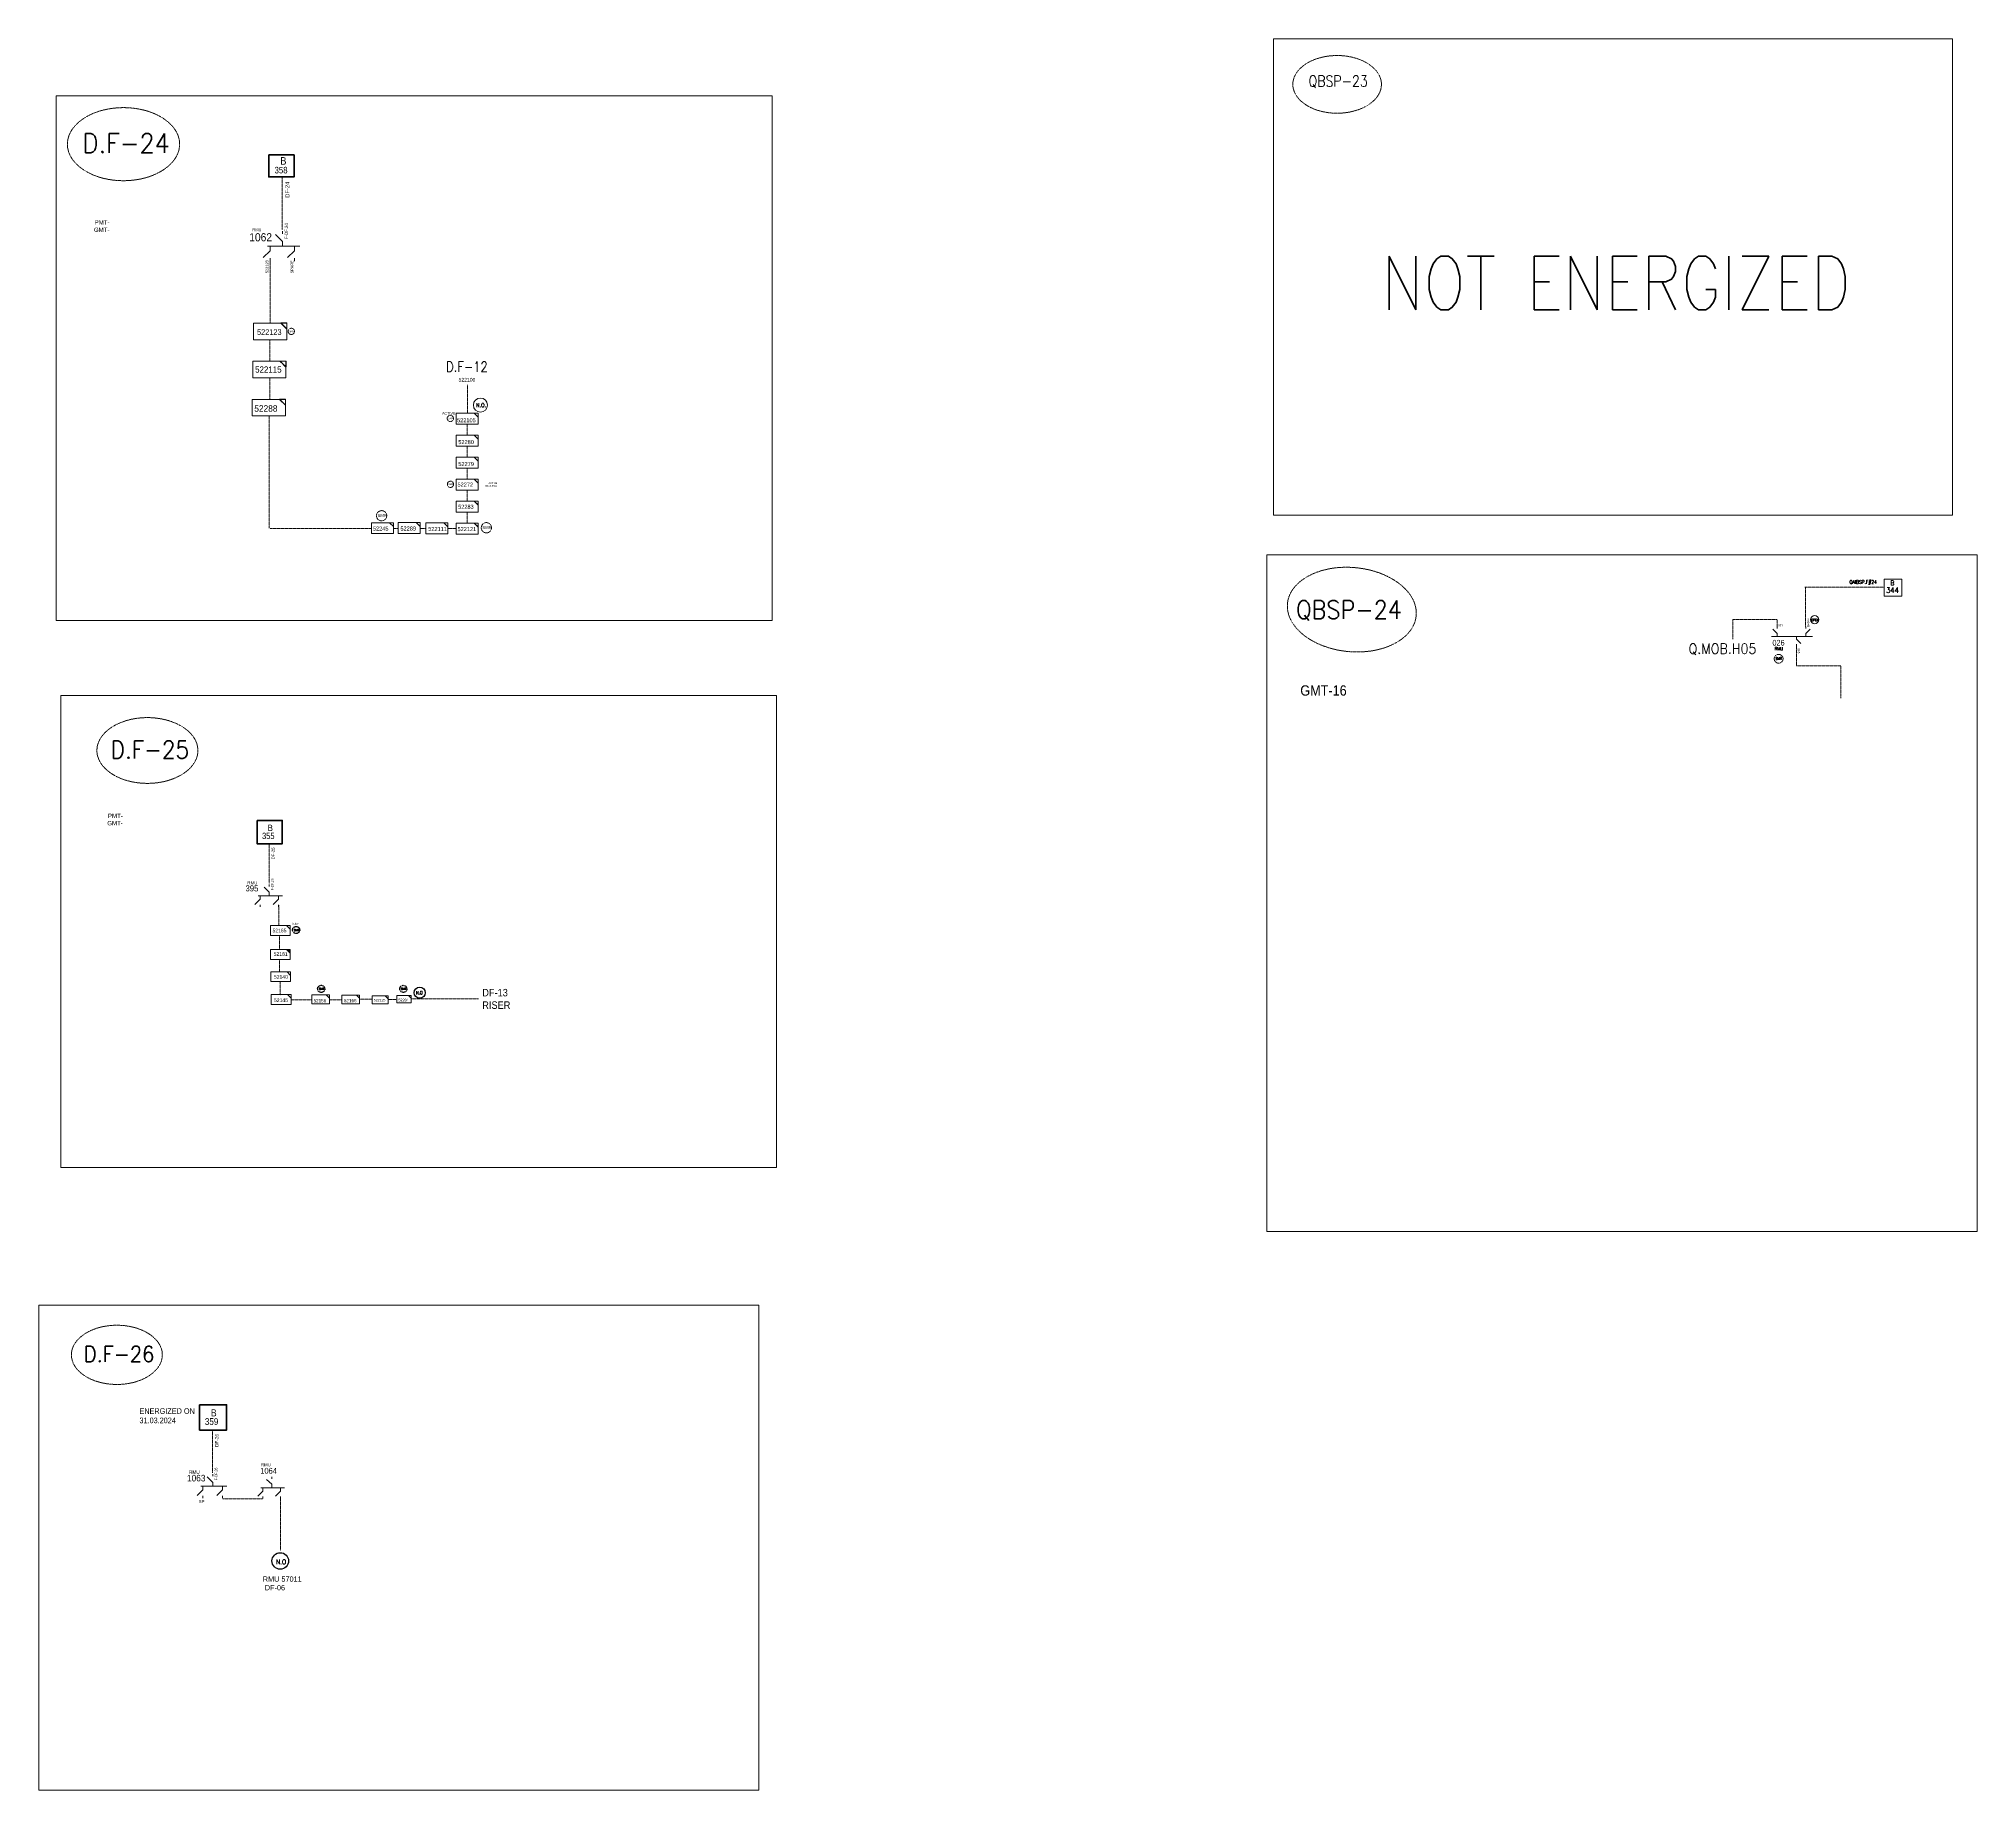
# Model space of a CAD drawing. Header units: metres. Extents: x 65984 to 144644, y -19036 to 23726.
# Drawn here: x 84303 to 88277, y -14234 to -10644 of the extents above; entities that cross this region are included whole.
import ezdxf
from ezdxf.enums import TextEntityAlignment as Align

# ---------------------------------------------------------------- set-up
doc = ezdxf.new("R2010")
doc.units = ezdxf.units.M
doc.header["$MEASUREMENT"] = 0
doc.linetypes.add('DGN Style 3', pattern=[0.013877, 0, -0.013877])
doc.layers.get('0').update_dxf_attribs({"color": 95, "lineweight": 40})
for name, color, linetype, lineweight in [('d_eos', 111, 'Continuous', 40), ('d_eos no', 121, 'Continuous', 40), ('d_tf no', 6, 'Continuous', 40), ('d_ug cable', 95, 'Continuous', 40), ('d_ug tf', 1, 'Continuous', 40), ('fedr no', 95, 'Continuous', 40), ('GRID STATION  04', 7, 'Continuous', 40), ('Level 37', 7, 'Continuous', 0), ('O H MAIN FEEDER', 4, 'Continuous', 100), ('SW N O', 114, 'Continuous', 30)]:
    doc.layers.add(name, color=color, linetype=linetype, lineweight=lineweight)
doc.styles.add('NASKHF', font='naskhf.shx', dxfattribs={"height": 8})
doc.styles.get("Standard").update_dxf_attribs({"font": 'txt.shx'})
doc.styles.add('Style-Arial', font='arial.ttf')
doc.styles.add('Style-ENGINEERING', font='ENGINEERING.shx')
doc.styles.add('Style-msdefault', font='msdefault.shx')
doc.styles.add('Style-simplex', font='simplex.shx')
doc.styles.add('Style-STANDARD', font='STANDARD.shx')

# ---------------------------------------------------------------- blocks, each defined once
blk = doc.blocks.new('*U3741')
at = {"layer": 'd_eos', "color": 7, "linetype": 'Continuous', "lineweight": 13, "ltscale": 1.154859}
for p, q in [((14, 0), (-18.3, 0)), ((-12.9, 12.1), (-12.9, 14.9)), ((-12.9, 4.7), (-5.9, 11.5)), ((-12.9, 0), (-12.9, 4.7)), ((-0.8, 0), (-0.8, -4.6)), ((11.3, 12.1), (11.3, 14.9)), ((11.3, 4.7), (18.3, 11.5)), ((11.3, 0), (11.3, 4.7)), ((-0.8, -4.6), (6.2, -11.4)), ((-0.8, -12.1), (-0.8, -14.9))]:
    blk.add_line(p, q, dxfattribs=at)
blk = doc.blocks.new('TF_8')
at = {"color": 0, "linetype": 'ByBlock', "lineweight": -2}
blk.add_line((6.3, 4.95), (9.9, 1.35), dxfattribs=at)
blk.add_3dface([(-10.1, 4.95), (9.9, 4.95), (9.9, -5.05), (-10.1, -5.05)], dxfattribs=at)
blk = doc.blocks.new('*U3771')
at = {"layer": 'd_ug tf', "color": 215, "linetype": 'Continuous', "lineweight": 13, "flags": 128}
blk.add_lwpolyline([(11.5, 1.7), (7.3, 5.7), (11.5, 5.7)], close=True, dxfattribs=at)
at = {"layer": 'd_ug tf', "color": 215, "linetype": 'Continuous', "lineweight": 13, "xscale": 1.147979204721027, "yscale": 1.147979204721027, "zscale": 0.2589782340202156, "rotation": 359.9999999999999}
blk.add_blockref('TF_8', (0.1, 0), dxfattribs=at)
blk = doc.blocks.new('*U3772')
at = {"layer": 'd_ug tf', "color": 215, "linetype": 'Continuous', "lineweight": 13, "flags": 128}
blk.add_lwpolyline([(11.5, 1.7), (7.3, 5.7), (11.5, 5.7)], close=True, dxfattribs=at)
at = {"layer": 'd_ug tf', "color": 215, "linetype": 'Continuous', "lineweight": 13, "xscale": 1.147979204721027, "yscale": 1.147979204721027, "zscale": 0.2600357147336876, "rotation": 359.9999999999999}
blk.add_blockref('TF_8', (0.1, 0), dxfattribs=at)
blk = doc.blocks.new('*U3773')
at = {"layer": 'd_ug tf', "color": 2, "linetype": 'Continuous', "lineweight": 13, "flags": 128}
blk.add_lwpolyline([(11.5, 1.7), (7.3, 5.7), (11.5, 5.7)], close=True, dxfattribs=at)
at = {"layer": 'd_ug tf', "color": 2, "linetype": 'Continuous', "lineweight": 13, "xscale": 1.147979204721027, "yscale": 1.147979204721027, "zscale": 0.2580115803523104, "rotation": 359.9999999999999}
blk.add_blockref('TF_8', (0.1, 0), dxfattribs=at)
blk = doc.blocks.new('*U3765')
at = {"layer": 'd_eos', "color": 7, "linetype": 'Continuous', "lineweight": 13, "ltscale": 1.039373}
for p, q in [((14, 0), (-18.3, 0)), ((-12.9, 12.1), (-12.9, 14.9)), ((-12.9, 4.7), (-5.9, 11.5)), ((-12.9, 0), (-12.9, 4.7)), ((-0.8, 0), (-0.8, -4.6)), ((11.3, 12.1), (11.3, 14.9)), ((11.3, 4.7), (18.3, 11.5)), ((11.3, 0), (11.3, 4.7)), ((-0.8, -4.6), (6.2, -11.4)), ((-0.8, -12.1), (-0.8, -14.9))]:
    blk.add_line(p, q, dxfattribs=at)
blk = doc.blocks.new('exist.us-1000kva')
at = {"color": 0, "linetype": 'ByBlock', "lineweight": -2, "flags": 128}
blk.add_lwpolyline([(40, 12.9), (32.8, 20), (40, 20)], close=True, dxfattribs=at)
at = {"color": 0, "linetype": 'ByBlock', "lineweight": -2, "extrusion": (0, 0, -1)}
blk.add_solid([(-40, 12.9), (-32.8, 20), (-40, 20)], dxfattribs=at)
at = {"color": 0, "linetype": 'ByBlock', "lineweight": -2, "xscale": 2, "yscale": 2}
blk.add_blockref('TF_8', (20.2, 10.1), dxfattribs=at)
blk = doc.blocks.new('*U3860')
at = {"layer": 'SW N O', "color": 3, "ltscale": 0.426762}
blk.add_circle((0, 0), 16.8, dxfattribs=at)
at = {"layer": 'SW N O', "color": 3, "style": 'Style-STANDARD'}
blk.add_text('N.O ', height=9.6, dxfattribs=at).set_placement((1.7, -0.2), align=Align.MIDDLE_CENTER)
blk = doc.blocks.new('*U3862')
at = {"layer": 'd_eos', "color": 7, "linetype": 'Continuous', "lineweight": 13, "ltscale": 0.909244}
for p, q in [((14, 0), (-18.3, 0)), ((-12.9, 12.1), (-12.9, 14.9)), ((-12.9, 4.7), (-5.9, 11.5)), ((-12.9, 0), (-12.9, 4.7)), ((-0.8, 0), (-0.8, -4.6)), ((11.3, 12.1), (11.3, 14.9)), ((11.3, 4.7), (18.3, 11.5)), ((11.3, 0), (11.3, 4.7)), ((-0.8, -4.6), (6.2, -11.4)), ((-0.8, -12.1), (-0.8, -14.9))]:
    blk.add_line(p, q, dxfattribs=at)
blk = doc.blocks.new('*U3863')
at = {"layer": 'd_eos', "color": 7, "linetype": 'Continuous', "lineweight": 13, "ltscale": 0.818319}
for p, q in [((14, 0), (-18.3, 0)), ((-12.9, 12.1), (-12.9, 14.9)), ((-12.9, 4.7), (-5.9, 11.5)), ((-12.9, 0), (-12.9, 4.7)), ((-0.8, 0), (-0.8, -4.6)), ((11.3, 12.1), (11.3, 14.9)), ((11.3, 4.7), (18.3, 11.5)), ((11.3, 0), (11.3, 4.7)), ((-0.8, -4.6), (6.2, -11.4)), ((-0.8, -12.1), (-0.8, -14.9))]:
    blk.add_line(p, q, dxfattribs=at)
blk = doc.blocks.new('*U3864')
at = {"layer": 'SW N O', "color": 3, "ltscale": 0.426762}
blk.add_circle((0, 0), 16.8, dxfattribs=at)
at = {"layer": 'SW N O', "color": 3, "insert": (1.7, -1.8), "char_height": 9.6, "attachment_point": 5, "line_spacing_factor": 0.6, "style": 'Style-STANDARD'}
blk.add_mtext('N.O', dxfattribs=at)
blk = doc.blocks.new('*U3763')
at = {"layer": 'd_ug tf', "color": 2, "linetype": 'Continuous', "lineweight": 13, "flags": 128}
blk.add_lwpolyline([(11.5, 1.7), (7.3, 5.7), (11.5, 5.7)], close=True, dxfattribs=at)
at = {"layer": 'd_ug tf', "color": 2, "linetype": 'Continuous', "lineweight": 13, "xscale": 1.147979204721027, "yscale": 1.147979204721027, "zscale": 0.3630735559045984, "rotation": 359.9999999999999}
blk.add_blockref('TF_8', (0.1, 0), dxfattribs=at)
blk = doc.blocks.new('*U3742')
at = {"layer": 'd_ug tf', "color": 2, "linetype": 'Continuous', "lineweight": 13, "flags": 128}
blk.add_lwpolyline([(11.5, 1.7), (7.3, 5.7), (11.5, 5.7)], close=True, dxfattribs=at)
at = {"layer": 'd_ug tf', "color": 2, "linetype": 'Continuous', "lineweight": 13, "xscale": 1.147979204721027, "yscale": 1.147979204721027, "zscale": 0.3630735559045986, "rotation": 359.9999999999999}
blk.add_blockref('TF_8', (0.1, 0), dxfattribs=at)
blk = doc.blocks.new('*U3897')
at = {"layer": 'd_ug tf', "color": 215, "linetype": 'Continuous', "lineweight": 13, "flags": 128}
blk.add_lwpolyline([(11.5, 1.7), (7.3, 5.7), (11.5, 5.7)], close=True, dxfattribs=at)
at = {"layer": 'd_ug tf', "color": 215, "linetype": 'Continuous', "lineweight": 13, "xscale": 1.147979204721027, "yscale": 1.147979204721027, "zscale": 0.3630735559045986, "rotation": 359.9999999999999}
blk.add_blockref('TF_8', (0.1, 0), dxfattribs=at)
blk = doc.blocks.new('*U3894')
at = {"layer": 'SW N O', "color": 2, "linetype": 'DGN Style 3'}
blk.add_circle((0, 0), 16.8, dxfattribs=at)
at = {"layer": 'SW N O', "color": 1, "linetype": 'DGN Style 3', "style": 'Style-STANDARD'}
blk.add_text('SMR', height=9.6, dxfattribs=at).set_placement((1.7, -0.2), align=Align.MIDDLE_CENTER)
blk = doc.blocks.new('*U893')
at = {"layer": 'SW N O', "color": 3, "lineweight": 13}
blk.add_circle((0, 0), 16.8, dxfattribs=at)
at = {"layer": 'SW N O', "color": 3, "lineweight": 13, "style": 'Style-STANDARD'}
blk.add_text('N.O.', height=9.6, dxfattribs=at).set_placement((1.7, -0.2), align=Align.MIDDLE_CENTER)
blk = doc.blocks.new('*U4389')
at = {"layer": 'SW N O', "color": 140, "lineweight": 13, "ltscale": 0.426762}
blk.add_circle((0, 0), 16.8, dxfattribs=at)
at = {"layer": 'SW N O', "color": 140, "lineweight": 13, "insert": (1.7, -1.8), "char_height": 9.6, "attachment_point": 5, "line_spacing_factor": 0.6, "style": 'Style-STANDARD'}
blk.add_mtext('OPEN', dxfattribs=at)

msp = doc.modelspace()

# ---------------------------------------------------------------- linework, layer by layer
at = {"layer": 'd_eos', "color": 2, "linetype": 'Continuous', "lineweight": 13, "ltscale": 0.829844}
for p, q in [((87939.7, -11868.6), (87855.7, -11868.6)), ((87867.1, -11862.5), (87858, -11853.7)), ((87867.1, -11852.8), (87867.1, -11849.2)), ((87867.1, -11868.6), (87867.1, -11862.5)), ((87906.6, -11868.6), (87906.6, -11874.6)), ((87906.6, -11874.6), (87915.7, -11883.4)), ((87925.6, -11852.8), (87925.6, -11849.2)), ((87925.6, -11862.5), (87934.7, -11853.7)), ((87925.6, -11868.6), (87925.6, -11862.5)), ((87906.6, -11884.3), (87906.6, -11888))]:
    msp.add_line(p, q, dxfattribs=at)
at = {"layer": 'd_ug cable', "color": 215, "linetype": 'DGN Style 3', "lineweight": 13}
for p, q in [((84777.9, -11099.4), (84777.9, -11226.1)), ((84777.2, -11304), (84777.2, -11260.4)), ((84777.2, -11382.2), (84777.2, -11338.8)), ((84776, -11647.1), (84776, -11416.9)), ((85181.9, -11456.3), (85181.9, -11433.8)), ((85181.9, -11501.4), (85181.9, -11478.8)), ((85181.9, -11546.4), (85181.9, -11523.9)), ((85181.9, -11591.4), (85181.9, -11568.9)), ((85181.9, -11636.4), (85181.9, -11613.9)), ((84777.7, -11647.6), (84985.4, -11647.6)), ((85040.2, -11647.4), (85030.6, -11647.4)), ((85097, -11647.4), (85085.9, -11647.4)), ((85142.1, -11647.7), (85159.3, -11647.7))]:
    msp.add_line(p, q, dxfattribs=at)
at = {"layer": 'd_ug cable', "color": 74, "linetype": 'DGN Style 3', "lineweight": 13}
msp.add_line((85182.2, -11410.8), (85182.2, -11353.3), dxfattribs=at)
at = {"layer": 'd_ug cable', "color": 251, "linetype": 'DGN Style 3', "lineweight": 13}
for p, q in [((84795.3, -12461.5), (84795.3, -12420)), ((84797.1, -12482.1), (84797.1, -12510.8)), ((84797.1, -12556.2), (84797.1, -12530.4)), ((84798.5, -12576.5), (84798.6, -12604.2)), ((84821.6, -12614), (84863, -12614)), ((84961.1, -12612.3), (84987.4, -12612.3)), ((85066.7, -12611.8), (85204.8, -12611.8))]:
    msp.add_line(p, q, dxfattribs=at)
at = {"layer": 'd_ug cable', "color": 4, "linetype": 'DGN Style 3', "lineweight": 13}
for p, q in [((84762.4, -13636.9), (84680.8, -13636.9)), ((84798.9, -13634.4), (84798.9, -13742.7))]:
    msp.add_line(p, q, dxfattribs=at)
at = {"layer": 'd_ug cable', "color": 215, "linetype": 'DGN Style 3', "lineweight": 13, "flags": 128}
msp.add_lwpolyline([(84802.2, -10927.1), (84802.2, -11034.9)], dxfattribs=at)
at = {"layer": 'd_ug cable', "color": 126, "linetype": 'DGN Style 3', "lineweight": 13, "flags": 128}
for points in [[(88085.7, -11767.9), (87924.1, -11767.9), (87924.1, -11767.9)], [(87925.5, -11769), (87925.5, -11848.8), (87925.5, -11848.8)], [(87867.1, -11849.2), (87867.1, -11834), (87776.1, -11834), (87776.1, -11874.5)], [(87997.6, -11995.3), (87997.6, -11928.9), (87906.6, -11928.9), (87906.6, -11888)]]:
    msp.add_lwpolyline(points, dxfattribs=at)
at = {"layer": 'd_ug cable', "color": 202, "linetype": 'DGN Style 3', "lineweight": 13, "flags": 128}
msp.add_lwpolyline([(84775.7, -12294.2), (84775.7, -12375.1)], dxfattribs=at)
at = {"layer": 'd_ug cable', "color": 251, "linetype": 'DGN Style 3', "lineweight": 13, "flags": 128}
for points in [[(84899.5, -12614), (84924.7, -12614), (84924.7, -12614)], [(85019.7, -12613.1), (85037.2, -12613.1), (85037.2, -12613.1)]]:
    msp.add_lwpolyline(points, dxfattribs=at)
at = {"layer": 'd_ug cable', "color": 4, "linetype": 'DGN Style 3', "lineweight": 13, "flags": 128}
msp.add_lwpolyline([(84659.7, -13496.1), (84659.7, -13583.4)], dxfattribs=at)
at = {"layer": 'd_ug cable', "color": 2, "linetype": 'DGN Style 3', "lineweight": 13}
for centre, radius in [((84821.2, -11243.4), 6.43), ((85147.2, -11421.9), 6.43), ((85147.5, -11556.8), 6.43), ((85006.3, -11621.4), 10.5), ((85221.1, -11646), 10.5), ((87870.2, -11914.6), 9.04)]:
    msp.add_circle(centre, radius, dxfattribs=at)
at = {"layer": 'fedr no', "color": 82, "linetype": 'DGN Style 3', "lineweight": 13, "true_color": 0x1dc70e}
for centre, major_axis in [((86965.1, -10737), (90.8, 0)), ((84477.2, -10859.6), (115, 0)), ((86995.2, -11813.8), (131.9, -12.6)), ((84526.2, -12102.6), (103.5, 0)), ((84463.6, -13341.6), (93.2, 0))]:
    msp.add_ellipse(centre, major_axis=major_axis, ratio=0.651175, dxfattribs=at)
at = {"layer": 'GRID STATION  04', "color": 215, "linetype": 'Continuous', "lineweight": 70, "ltscale": 1.349788, "flags": 128}
msp.add_lwpolyline([(84774.9, -10881.6), (84774.9, -10926.9), (84826.9, -10926.9), (84826.9, -10881.6)], close=True, dxfattribs=at)
at = {"layer": 'GRID STATION  04', "color": 126, "linetype": 'Continuous', "lineweight": 13, "ltscale": 0.765612, "flags": 128}
msp.add_lwpolyline([(88086.2, -11786.3), (88122.9, -11786.3), (88122.9, -11751.5), (88086.2, -11751.5)], close=True, dxfattribs=at)
at = {"layer": 'GRID STATION  04', "color": 202, "linetype": 'Continuous', "lineweight": 70, "ltscale": 1.012341, "flags": 128}
msp.add_lwpolyline([(84751.1, -12245.8), (84751.1, -12293.9), (84802.5, -12293.9), (84802.5, -12245.8)], close=True, dxfattribs=at)
at = {"layer": 'GRID STATION  04', "color": 4, "linetype": 'Continuous', "lineweight": 70, "ltscale": 1.093328, "flags": 128}
msp.add_lwpolyline([(84633.1, -13443.8), (84633.1, -13495.8), (84688.6, -13495.8), (84688.6, -13443.8)], close=True, dxfattribs=at)
at = {"layer": 'O H MAIN FEEDER', "color": 140, "lineweight": 13, "ltscale": 0.498271, "flags": 128}
for points in [[(86834.7, -10643.5), (88226.8, -10643.5), (88226.8, -11619.9), (86834.7, -11619.9)], [(86820.9, -11701.5), (88277.3, -11701.5), (88277.3, -13088.5), (86820.9, -13088.5)]]:
    msp.add_lwpolyline(points, close=True, dxfattribs=at)
at = {"layer": 'O H MAIN FEEDER', "color": 140, "lineweight": 13, "ltscale": 0.4036, "flags": 128}
msp.add_lwpolyline([(84339.1, -10760.2), (85807, -10760.2), (85807, -11835.9), (84339.1, -11835.9)], close=True, dxfattribs=at)
at = {"layer": 'O H MAIN FEEDER', "color": 140, "lineweight": 13, "ltscale": 0.36324, "flags": 128}
msp.add_lwpolyline([(84348.4, -11989.6), (85815.6, -11989.6), (85815.6, -12957.6), (84348.4, -12957.6)], close=True, dxfattribs=at)
at = {"layer": 'O H MAIN FEEDER', "color": 140, "lineweight": 13, "ltscale": 0.326916, "flags": 128}
msp.add_lwpolyline([(84303.5, -13239.8), (85779.9, -13239.8), (85779.9, -14234.2), (84303.5, -14234.2)], close=True, dxfattribs=at)

# ---------------------------------------------------------------- block references
at = {"layer": 'd_eos', "color": 7, "linetype": 'Continuous', "lineweight": 13, "ltscale": 1.122523, "xscale": 2.055570741983455, "yscale": 2.055570741983455, "zscale": 2.055570741983455, "rotation": 180}
msp.add_blockref('*U3741', (84801.2, -11068.5), dxfattribs=at)
at = {"layer": 'd_eos', "color": 7, "linetype": 'Continuous', "lineweight": 13, "ltscale": 0.841892, "xscale": 1.541678056487592, "yscale": 1.541678056487592, "zscale": 1.541678056487592, "rotation": 180}
msp.add_blockref('*U3765', (84774.9, -12400.3), dxfattribs=at)
at = {"layer": 'd_eos', "color": 7, "linetype": 'Continuous', "lineweight": 13, "ltscale": 0.909244, "xscale": 1.665012301006599, "yscale": 1.665012301006599, "zscale": 1.665012301006599, "rotation": 180}
msp.add_blockref('*U3862', (84658.8, -13610.7), dxfattribs=at)
at = {"layer": 'd_eos', "color": 7, "linetype": 'Continuous', "lineweight": 13, "ltscale": 0.818319, "xscale": 1.498511070905939, "yscale": 1.498511070905939, "zscale": 1.498511070905939, "rotation": 179.9999999999999}
msp.add_blockref('*U3863', (84779.9, -13613.9), dxfattribs=at)
at = {"layer": 'd_ug tf', "color": 2, "linetype": 'Continuous', "lineweight": 13}
for name, p, xscale, yscale, zscale in [('*U3773', (84777.8, -11243.2), 2.980073887731197, 2.980073887731197, 2.980073887731197), ('*U3742', (85181.9, -11422.5), 1.960865731627586, 1.960865731627586, 1.960865731627586), ('*U3742', (85181.9, -11557.6), 1.960865731627586, 1.960865731627586, 1.960865731627586), ('*U3763', (85181.9, -11647.6), 1.960865731627586, 1.960865731627586, 1.960865731627586), ('TF_8', (84798.9, -12471.7), 2.025929774842695, 2.025929774842695, 0.6407446444501499), ('TF_8', (84881.4, -12612.7), 1.823336797358426, 1.823336797358426, 0.5766701800051349), ('TF_8', (85052.1, -12612.4), 1.476902805860325, 1.476902805860325, 0.4671028458041593)]:
    msp.add_blockref(name, p, dxfattribs=dict(at, xscale=xscale, yscale=yscale, zscale=zscale))
at = {"layer": 'd_ug tf', "color": 215, "linetype": 'Continuous', "lineweight": 13}
for name, p, xscale, yscale, zscale in [('*U3772', (84776.4, -11321.3), 2.956876804894407, 2.956876804894407, 2.956876804894407), ('*U3771', (84775, -11399.6), 2.968950561614227, 2.968950561614227, 2.968950561614227), ('*U3897', (85181.9, -11602.6), 1.960865731627586, 1.960865731627586, 1.960865731627586)]:
    msp.add_blockref(name, p, dxfattribs=dict(at, xscale=xscale, yscale=yscale, zscale=zscale))
at = {"layer": 'd_ug tf', "color": 215, "linetype": 'Continuous', "lineweight": 13, "xscale": 2.25103308315855, "yscale": 2.25103308315855, "zscale": 0.7119384938334998, "rotation": 359.9999999999999}
for p in [(85182.1, -11467.5), (85182.1, -11512.5), (85063, -11646.4), (85119.7, -11647)]:
    msp.add_blockref('TF_8', p, dxfattribs=at)
at = {"layer": 'd_ug tf', "color": 2, "linetype": 'Continuous', "lineweight": 13, "xscale": 2.25103308315855, "yscale": 2.25103308315855, "zscale": 0.7119384938334998, "rotation": 359.9999999999999}
msp.add_blockref('TF_8', (85008.2, -11646.7), dxfattribs=at)
at = {"layer": 'd_ug tf', "color": 251, "linetype": 'Continuous', "lineweight": 13, "zscale": 0.6407446444501499, "rotation": 359.9999999999999}
for name, p, xscale, yscale in [('exist.us-1000kva', (84778.4, -12531), 1.012964887421348, 1.012964887421348), ('TF_8', (84799.7, -12566.3), 2.025929774842695, 2.025929774842695), ('TF_8', (84800.7, -12613.1), 2.025929774842695, 2.025929774842695)]:
    msp.add_blockref(name, p, dxfattribs=dict(at, xscale=xscale, yscale=yscale))
at = {"layer": 'd_ug tf', "color": 251, "linetype": 'Continuous', "lineweight": 13}
for p, xscale, yscale, zscale in [((84943.1, -12613.1), 1.823336797358426, 1.823336797358426, 0.5766701800051349), ((85003.6, -12613.6), 1.62349411393156, 1.62349411393156, 0.4671028458041593)]:
    msp.add_blockref('TF_8', p, dxfattribs=dict(at, xscale=xscale, yscale=yscale, zscale=zscale))
at = {"layer": 'SW N O', "color": 3, "lineweight": 13, "xscale": 0.8571725935624088, "yscale": 0.8571725935624088, "zscale": 0.8571725935624088, "rotation": 359.9999999999999}
msp.add_blockref('*U893', (85208.9, -11394.4), dxfattribs=at)
at = {"layer": 'SW N O', "color": 140, "lineweight": 13, "xscale": 0.5002895349146285, "yscale": 0.5002895349146285, "zscale": 0.5002895349146285}
msp.add_blockref('*U4389', (87943.9, -11834.4), dxfattribs=at)
at = {"layer": 'SW N O', "color": 1, "linetype": 'DGN Style 3', "xscale": 0.4367712744056118, "yscale": 0.4367712744056118, "zscale": 0.4367712744056118}
for p in [(84831.1, -12470.7), (84882.5, -12591.3), (85050.7, -12591.3)]:
    msp.add_blockref('*U3894', p, dxfattribs=at)
at = {"layer": 'SW N O', "color": 3}
for name, p, xscale, yscale, zscale in [('*U3860', (85084.4, -12599.1), 0.6859759746258017, 0.6859759746258017, 0.6859759746258017), ('*U3864', (84798.6, -13764.2), 1.014908947765996, 1.014908947765996, 1.014908947765996)]:
    msp.add_blockref(name, p, dxfattribs=dict(at, xscale=xscale, yscale=yscale, zscale=zscale))

# ---------------------------------------------------------------- texts
at = {"color": 4, "attachment_point": 9}
for s, insert, char_height in [('\\FENGINEERING;\\H1x;\\W1.09375;ACTIVE\\P', (85157.6, -11414), 5.203), ('\\FENGINEERING;\\H1x;\\W1.09375;ACTIVE\\P08.18.2024', (85243, -11561.8), 3.286)]:
    msp.add_mtext(s, dxfattribs=dict(at, insert=insert, char_height=char_height))
at = {"layer": 'd_eos no', "color": 7, "linetype": 'Continuous', "lineweight": 13, "style": 'Style-Arial'}
for s, height, width, p in [('GMT-', 8.84, 0.88, (84416.6, -11030.6)), ('PMT-', 8.84, 0.88, (84418.1, -11015.6)), ('1062', 16.68, 0.9, (84735, -11042.1)), ('GMT-16', 21.11, 0.88, (86889.6, -11969)), ('PMT-', 8.84, 0.88, (84445.3, -12232.2)), ('GMT-', 8.84, 0.88, (84443.9, -12247.2)), ('395', 12.51, 0.9, (84727.3, -12379)), ('1063', 13.51, 0.9, (84607.4, -13587.6)), ('1064', 12.16, 0.9, (84757.6, -13573.3))]:
    msp.add_text(s, height=height, dxfattribs=dict(at, width=width)).set_placement(p, align=Align.TOP_LEFT)
at = {"layer": 'd_eos no', "color": 2, "linetype": 'Continuous', "lineweight": 13, "style": 'Style-msdefault', "width": 0.833333}
msp.add_text('026', height=11.7, dxfattribs=at).set_placement((87857.5, -11887.6))
at = {"layer": 'd_eos no', "color": 7, "linetype": 'Continuous', "lineweight": 13, "ltscale": 0.573772, "style": 'Style-msdefault', "width": 0.833333}
msp.add_text('001', height=4.22, dxfattribs=at).set_placement((87868.9, -11848.2))
at = {"layer": 'd_tf no', "color": 7, "linetype": 'Continuous', "lineweight": 40, "style": 'Style-ENGINEERING', "width": 0.921053}
for s, height, p in [('DF-24', 8.41, (84808.9, -10969.5)), ('DF-25', 6.31, (84780.7, -12326)), ('DF-26', 6.81, (84665.1, -13530.4))]:
    msp.add_text(s, height=height, rotation=90, dxfattribs=at).set_placement(p, align=Align.TOP_LEFT)
at = {"layer": 'd_tf no', "color": 121, "linetype": 'Continuous', "lineweight": 13, "style": 'Style-msdefault', "width": 0.945946}
for s, height, p in [('522123', 11.53, (84750.9, -11239)), ('522105', 8.33, (85161, -11421.4)), ('52272', 8.33, (85161.9, -11553.3)), ('52245', 8.33, (84988.5, -11643.5)), ('52165', 7.49, (84782.7, -12467.9)), ('52284', 5.46, (85040.8, -12611.5))]:
    msp.add_text(s, height=height, dxfattribs=at).set_placement(p, align=Align.TOP_LEFT)
at = {"layer": 'd_tf no', "color": 1, "linetype": 'Continuous', "lineweight": 13, "style": 'Style-msdefault', "width": 0.947368}
for height, p in [(3.5, (84816.6, -11241.6)), (3.5, (85142.6, -11420.1)), (3.5, (85142.9, -11555)), (6.23, (84998.1, -11617.9)), (6.23, (85212.9, -11642.5))]:
    msp.add_text('SMR', height=height, dxfattribs=at).set_placement(p, align=Align.TOP_LEFT)
at = {"layer": 'd_tf no', "color": 215, "linetype": 'Continuous', "lineweight": 13, "style": 'Style-msdefault', "width": 0.945946}
for s, height, p in [('522115', 12.87, (84747, -11315.2)), ('52288', 13.53, (84745.3, -11394.7)), ('52280', 8.33, (85163.6, -11466.2)), ('52279', 8.33, (85163.6, -11511.2)), ('52283', 8.33, (85163.2, -11598.8)), ('52289', 8.33, (85044.9, -11643.4)), ('522111', 8.33, (85102, -11644.2))]:
    msp.add_text(s, height=height, dxfattribs=at).set_placement(p, align=Align.TOP_LEFT)
at = {"layer": 'd_tf no', "color": 74, "linetype": 'Continuous', "lineweight": 13, "style": 'Style-msdefault', "width": 0.945946}
msp.add_text('522100', height=7.49, dxfattribs=at).set_placement((85164.1, -11338.7), align=Align.TOP_LEFT)
at = {"layer": 'd_tf no', "color": 2, "linetype": 'Continuous', "lineweight": 13, "style": 'Style-msdefault', "width": 0.945946}
for s, height, p in [('522121', 8.33, (85161.9, -11644.6)), ('52156', 6.74, (84866.9, -12612.2))]:
    msp.add_text(s, height=height, dxfattribs=at).set_placement(p, align=Align.TOP_LEFT)
at = {"layer": 'd_tf no', "color": 251, "linetype": 'Continuous', "lineweight": 13, "style": 'Style-msdefault', "width": 0.945946}
for s, height, p in [('52181', 7.49, (84785, -12516.1)), ('52140', 7.49, (84785.6, -12563)), ('52145', 7.49, (84785.7, -12610.8)), ('52166', 6.74, (84929.1, -12611.9)), ('522125', 5.15, (84990.4, -12611.9))]:
    msp.add_text(s, height=height, dxfattribs=at).set_placement(p, align=Align.TOP_LEFT)
at = {"layer": 'd_tf no', "color": 1, "linetype": 'Continuous', "lineweight": 40, "ltscale": 1.314967, "insert": (87870.3, -11914.1), "char_height": 5.154, "attachment_point": 5, "line_spacing_factor": 1.2, "style": 'Style-STANDARD'}
msp.add_mtext('\\H1x;\\W0.909091;SMR\\P', dxfattribs=at)
at = {"layer": 'd_tf no', "color": 121, "linetype": 'Continuous', "lineweight": 40, "insert": (84822.9, -12455.9), "char_height": 3.487, "attachment_point": 1, "style": 'NASKHF'}
msp.add_mtext('\\Fmsdefault;\\H1x;\\W0.945946;Active\\P', dxfattribs=at)
at = {"layer": 'd_tf no', "color": 55, "linetype": 'Continuous', "lineweight": 40, "ltscale": 1.370695, "insert": (85212.6, -12591.4), "char_height": 15.331, "attachment_point": 1, "style": 'NASKHF'}
msp.add_mtext('\\FENGINEERING;\\H1x;\\W0.921053;DF-13\\PRISER', dxfattribs=at)
at = {"layer": 'd_tf no', "color": 55, "linetype": 'Continuous', "lineweight": 40, "insert": (84762.7, -13795.9), "char_height": 10.641, "attachment_point": 1, "style": 'NASKHF'}
msp.add_mtext('\\FENGINEERING;\\H1x;\\W0.921053;RMU 57011\\P DF-06', dxfattribs=at)
at = {"layer": 'fedr no', "color": 6, "linetype": 'Continuous', "lineweight": 13, "width": 0.909091}
for s, height, style, p in [('QBSP-23', 22.8, 'Style-STANDARD', (86967.2, -10730.2)), ('D.F-24', 39.9, 'Style-simplex', (84482.8, -10857.6)), ('NOT ENERGIZED', 110.204, 'Style-STANDARD', (87537.4, -11144.2)), ('QBSP-24', 37.14, 'Style-simplex', (86989.4, -11813.8)), ('D.F-25', 35.91, 'Style-simplex', (84531.3, -12100.8)), ('D.F-26', 32.32, 'Style-simplex', (84468.1, -13340))]:
    msp.add_text(s, height=height, dxfattribs=dict(at, style=style)).set_placement(p, align=Align.MIDDLE_CENTER)
at = {"layer": 'fedr no', "color": 55, "linetype": 'Continuous', "lineweight": 13, "style": 'Style-STANDARD', "width": 0.909091}
msp.add_text('D.F-12', height=20.88, dxfattribs=at).set_placement((85181.3, -11315.8), align=Align.MIDDLE_CENTER)
at = {"layer": 'fedr no', "color": 6, "linetype": 'Continuous', "lineweight": 13, "insert": (87755, -11895), "char_height": 26.248, "attachment_point": 5, "style": 'Style-STANDARD'}
msp.add_mtext('\\H0.792701x;Q.MOB.H05', dxfattribs=at)
at = {"layer": 'GRID STATION  04', "color": 215, "linetype": 'Continuous', "lineweight": 70, "style": 'Style-msdefault', "width": 0.888889}
for s, height, p in [('B', 15.4, (84798.9, -10886.2)), ('358', 13.48, (84786.8, -10906.1))]:
    msp.add_text(s, height=height, dxfattribs=at).set_placement(p, align=Align.TOP_LEFT)
at = {"layer": 'GRID STATION  04', "color": 126, "linetype": 'Continuous', "lineweight": 13, "style": 'Style-STANDARD', "width": 0.866667}
msp.add_text('QAIBSP.F#24', height=7.164, dxfattribs=at).set_placement((88043.4, -11757.3), align=Align.MIDDLE_CENTER)
at = {"layer": 'GRID STATION  04', "color": 126, "linetype": 'Continuous', "lineweight": 13, "style": 'Style-STANDARD'}
for s, height, p in [('B', 9.73, (88103.4, -11759)), ('344', 11.14, (88103.5, -11773.8))]:
    msp.add_text(s, height=height, dxfattribs=at).set_placement(p, align=Align.MIDDLE_CENTER)
at = {"layer": 'GRID STATION  04', "color": 202, "linetype": 'Continuous', "lineweight": 70, "style": 'Style-msdefault', "width": 0.888889}
for s, height, p in [('355', 12.89, (84761.2, -12271.3)), ('B', 13.4, (84772.9, -12254.6))]:
    msp.add_text(s, height=height, dxfattribs=at).set_placement(p, align=Align.TOP_LEFT)
at = {"layer": 'GRID STATION  04', "color": 4, "linetype": 'Continuous', "lineweight": 70, "style": 'Style-msdefault', "width": 0.888889}
for s, height, p in [('B', 14.5, (84656.6, -13453.3)), ('359', 13.93, (84644, -13471.4))]:
    msp.add_text(s, height=height, dxfattribs=at).set_placement(p, align=Align.TOP_LEFT)
at = {"layer": 'GRID STATION  04', "color": 2, "linetype": 'Continuous', "lineweight": 70, "ltscale": 0.793734, "insert": (84509.9, -13451), "char_height": 11.54, "attachment_point": 1, "style": 'NASKHF'}
msp.add_mtext('\\Fmsdefault;\\H1x;\\W0.888889;ENERGIZED ON\\P31.03.2024', dxfattribs=at)
at = {"layer": 'Level 37', "color": 7, "linetype": 'Continuous', "lineweight": 13, "style": 'Style-msdefault', "width": 0.9}
for s, height, p in [('RMU', 5.82, (84741.6, -11032.4)), ('RMU', 6.55, (84731.1, -12370.6)), ('RMU', 7.08, (84611.4, -13578.6)), ('RMU', 6.37, (84759.2, -13563.7)), ('SP', 6.45, (84631.3, -13639.1))]:
    msp.add_text(s, height=height, dxfattribs=at).set_placement(p, align=Align.TOP_LEFT)
at = {"layer": 'Level 37', "color": 7, "linetype": 'Continuous', "lineweight": 13, "style": 'Style-msdefault'}
for s, height, width, p in [('F-DF.24', 6.41, 0.9, (84807.8, -11054)), ('522123', 5.77, 0.9, (84768.4, -11124)), ('SPARE', 5.71, 0.9, (84819.7, -11124.5)), ('B#344', 4.55, 0.857143, (87928.3, -11849.3)), ('F-DF.25', 4.81, 0.9, (84779.9, -12389.4)), ('F-DF.26', 5.19, 0.9, (84664.2, -13598.9))]:
    msp.add_text(s, height=height, rotation=90, dxfattribs=dict(at, width=width)).set_placement(p, align=Align.TOP_LEFT)
at = {"layer": 'Level 37', "color": 2, "linetype": 'Continuous', "lineweight": 13, "style": 'Style-STANDARD', "width": 0.854701}
msp.add_text('RMU', height=6.49, dxfattribs=at).set_placement((87870.7, -11894), align=Align.MIDDLE_CENTER)
at = {"layer": 'Level 37', "color": 7, "linetype": 'Continuous', "lineweight": 13, "style": 'Style-msdefault', "width": 0.857143}
msp.add_text('949', height=4.55, rotation=89.9925, dxfattribs=at).set_placement((87909.4, -11893.1), align=Align.TOP_RIGHT)

doc.saveas('drawing.dxf')
